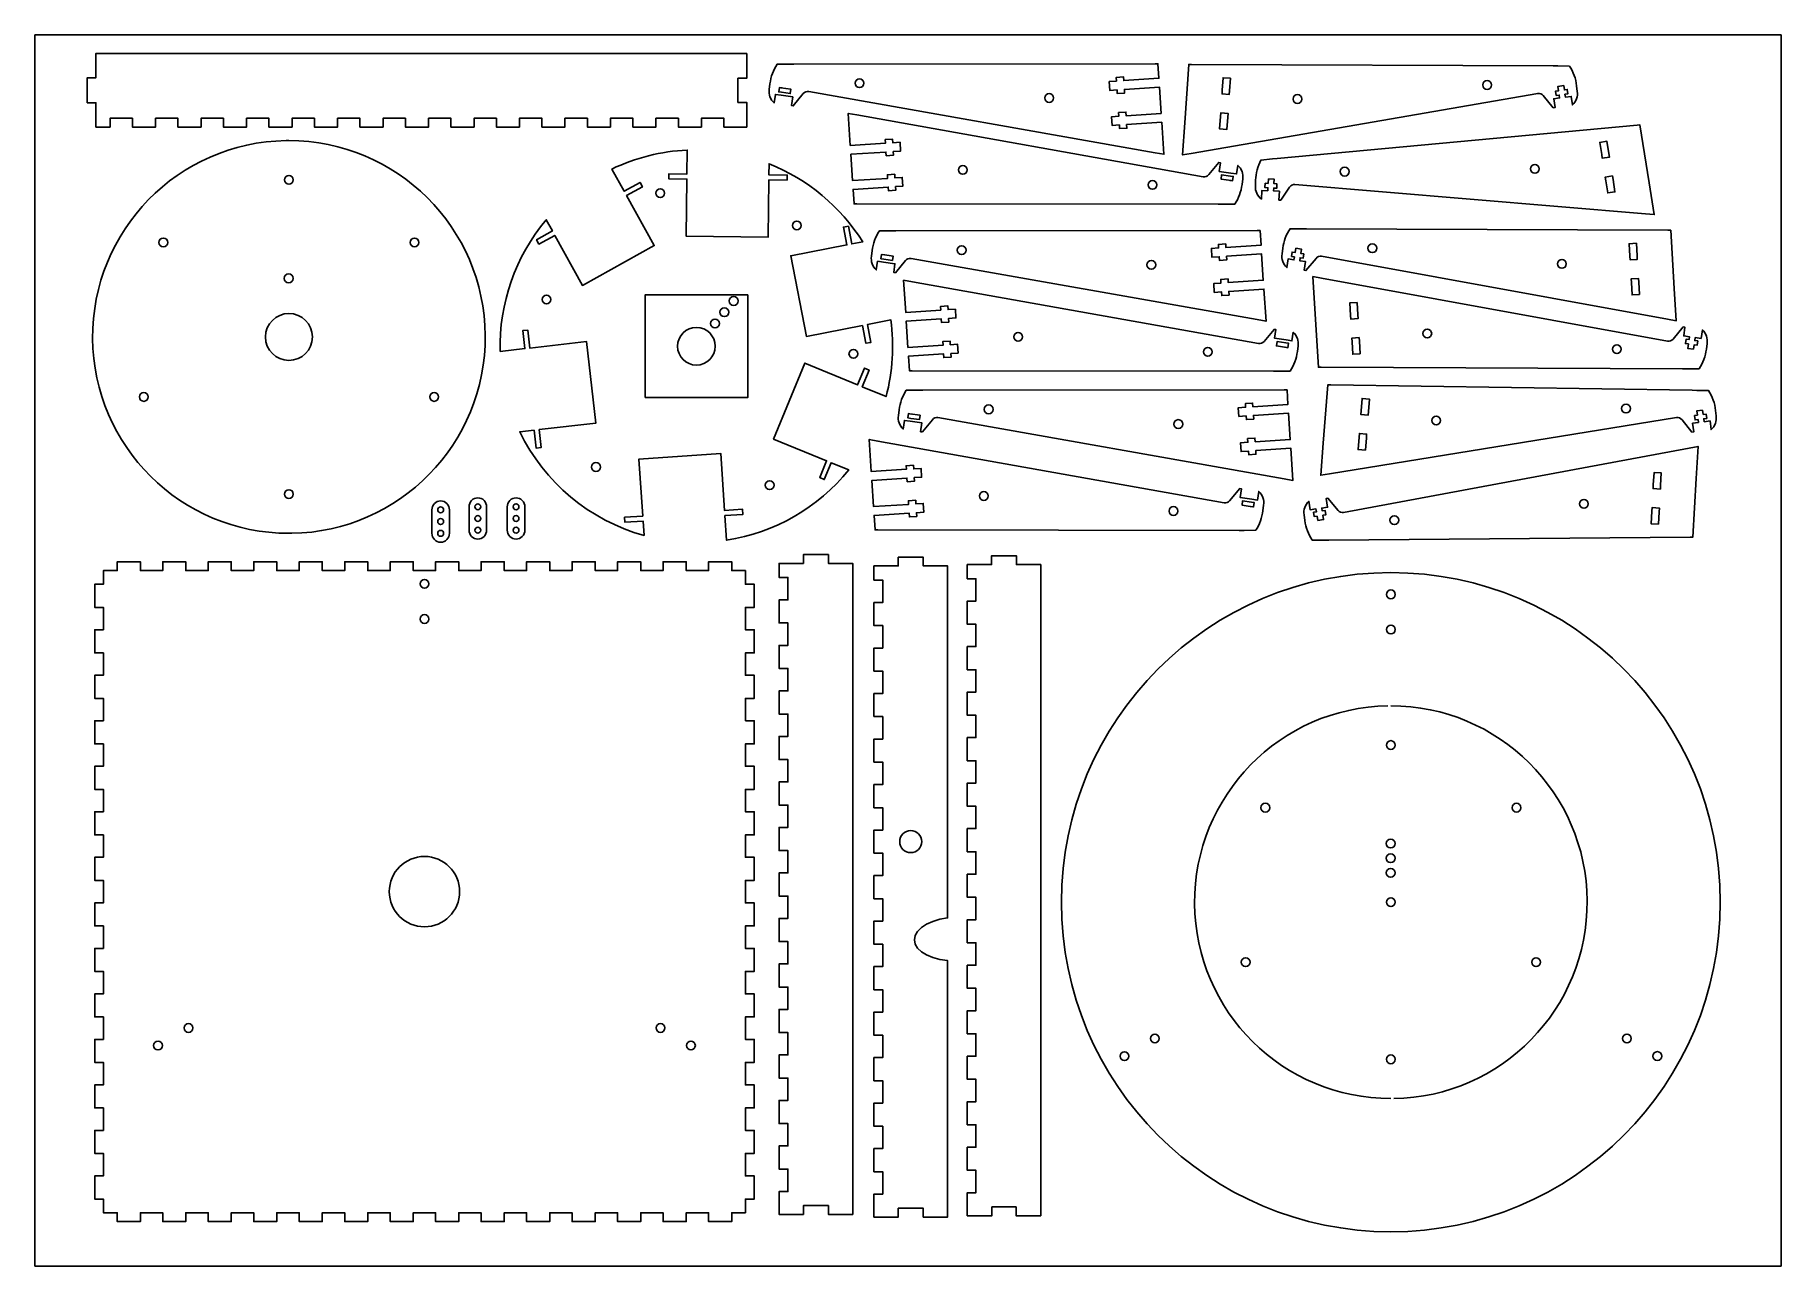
# Model space of a CAD drawing. Extents: x -1 to 595, y 0 to 420.
import ezdxf

# ---------------------------------------------------------------- set-up
doc = ezdxf.new("R2010")
doc.units = 0
doc.layers.get('0').update_dxf_attribs({"linetype": 'CONTINUOUS'})
for name, color, linetype in [('FIRSTCUT', 1, 'CONTINUOUS'), ('MARKERS', 2, 'CONTINUOUS'), ('SECONDCUT', 5, 'CONTINUOUS'), ('TEMP', 4, 'CONTINUOUS')]:
    doc.layers.add(name, color=color, linetype=linetype)

msp = doc.modelspace()

# ---------------------------------------------------------------- linework, layer by layer
at = {"color": 1}
for centre in [(137.92, 258.43), (150.61, 259.49), (150.61, 255.49), (163.66, 259.49), (163.66, 255.49), (137.92, 254.43), (137.92, 250.43), (150.61, 251.49), (163.66, 251.49)]:
    msp.add_circle(centre, 1, dxfattribs=at)
at = {"layer": 'FIRSTCUT', "color": 1}
for points in [[(404.69, 401.59), (404.98, 405.83), (407.48, 405.65), (407.19, 401.41), (407.1, 400.17), (404.61, 400.34), (404.69, 401.59), (404.61, 400.34)], [(254.52, 402.37), (253.53, 402.51), (253.32, 401.03), (254.3, 400.88), (257.27, 400.45), (257.49, 401.93), (254.02, 402.44)], [(536.66, 380.01), (535.99, 384.2), (533.53, 383.81), (534.19, 379.61), (534.39, 378.38), (536.86, 378.77), (536.66, 380.01), (536.86, 378.77)], [(407.24, 370.83), (408.22, 370.68), (408.44, 372.17), (407.46, 372.31), (404.48, 372.75), (404.27, 371.27), (407.73, 370.76)], [(546.28, 345.14), (546.02, 349.38), (543.52, 349.23), (543.78, 344.99), (543.86, 343.74), (546.35, 343.89), (546.28, 345.14), (546.35, 343.89)], [(289.39, 345.43), (288.4, 345.58), (288.19, 344.09), (289.17, 343.95), (292.14, 343.51), (292.36, 345), (288.89, 345.51)], [(448.99, 315.78), (449.25, 311.54), (451.75, 311.69), (451.49, 315.93), (451.41, 317.18), (448.92, 317.03), (448.99, 315.78), (448.92, 317.03)], [(426.13, 313.9), (427.12, 313.75), (427.33, 315.24), (426.35, 315.38), (423.38, 315.82), (423.16, 314.34), (426.63, 313.82)], [(452.09, 292.2), (452.43, 296.44), (454.93, 296.24), (454.59, 292), (454.49, 290.76), (451.99, 290.96), (452.09, 292.2), (451.99, 290.96)], [(298.58, 291.12), (297.6, 291.27), (297.38, 289.78), (298.36, 289.64), (301.34, 289.2), (301.55, 290.69), (298.09, 291.19)], [(414.4, 259.58), (415.38, 259.44), (415.6, 260.92), (414.62, 261.07), (411.64, 261.51), (411.43, 260.03), (414.89, 259.51)], [(553.8, 257.79), (553.56, 253.55), (551.06, 253.69), (551.3, 257.93), (551.37, 259.18), (553.87, 259.04), (553.8, 257.79), (553.87, 259.04)]]:
    msp.add_lwpolyline(points, dxfattribs=at)
for points in [[(404.07, 392.61), (404.16, 393.85), (406.65, 393.68), (406.57, 392.44), (406.28, 388.2), (403.78, 388.37)], [(538.07, 371.12), (537.87, 372.35), (535.4, 371.96), (535.6, 370.73), (536.26, 366.53), (538.73, 366.92)], [(546.82, 336.16), (546.75, 337.4), (544.25, 337.25), (544.33, 336), (544.58, 331.76), (547.08, 331.91)], [(207.71, 296.75), (207.71, 331.75), (242.71, 331.75), (242.71, 296.75)], [(448.45, 324.77), (448.52, 323.52), (451.02, 323.67), (450.94, 324.92), (450.69, 329.16), (448.19, 329.01)], [(451.38, 283.23), (451.48, 284.48), (453.97, 284.28), (453.87, 283.03), (453.53, 278.8), (451.04, 279)], [(554.3, 266.78), (554.23, 265.53), (551.74, 265.67), (551.81, 266.92), (552.05, 271.16), (554.54, 271.02)]]:
    msp.add_lwpolyline(points, close=True, dxfattribs=at)
at = {"layer": 'FIRSTCUT'}
for points in [[(84.64, 371.02, -1), (87.64, 371.02, -1)], [(41.78, 349.66, -1), (44.78, 349.66, -1)], [(127.5, 349.66, -1), (130.5, 349.66, -1)], [(84.56, 337.41, -1), (87.56, 337.41, -1)], [(78.14, 317.41, -1), (94.14, 317.41, -1)], [(35.09, 296.95, -1), (38.09, 296.95, -1)], [(134.19, 296.95, -1), (137.19, 296.95, -1)], [(84.64, 263.81, -1), (87.64, 263.81, -1)], [(130.9, 233.19, -1), (133.91, 233.19, -1)], [(130.9, 221.19, -1), (133.91, 221.19, -1)], [(302.11, 145.26, 1), (294.61, 145.26, 1)], [(120.4, 128.18, -1), (144.4, 128.18, -1)], [(50.35, 81.67, -1), (53.36, 81.67, -1)], [(211.46, 81.68, -1), (214.46, 81.68, -1)], [(39.96, 75.67, -1), (42.96, 75.67, -1)], [(221.85, 75.69, -1), (224.85, 75.69, -1)]]:
    msp.add_lwpolyline(points, format="xyb", close=True, dxfattribs=at)
at = {"layer": 'FIRSTCUT', "color": 1}
for points in [[(211.37, 366.46, -1), (214.37, 366.46, -1)], [(257.98, 355.47, -1), (260.98, 355.47, -1)], [(172.53, 330.2, -1), (175.53, 330.2, -1)], [(277.29, 311.65, -1), (280.29, 311.65, -1)], [(189.44, 273.04, -1), (192.44, 273.04, -1)], [(248.73, 266.85, -1), (251.73, 266.85, -1)], [(460.74, 229.59, -1), (463.75, 229.59, -1)], [(460.74, 217.59, -1), (463.75, 217.59, -1)], [(460.74, 178.19, -1), (463.74, 178.19, -1)], [(417.88, 156.83, -1), (420.88, 156.83, -1)], [(503.6, 156.83, -1), (506.6, 156.83, -1)], [(460.66, 144.58, -1), (463.66, 144.58, -1)], [(460.66, 139.58, -1), (463.66, 139.58, -1)], [(460.67, 134.58, -1), (463.67, 134.58, -1)], [(460.74, 124.58, -1), (463.74, 124.58, -1)], [(411.19, 104.12, -1), (414.19, 104.12, -1)], [(510.29, 104.12, -1), (513.29, 104.12, -1)], [(380.19, 78.07, -1), (383.19, 78.07, -1)], [(541.29, 78.09, -1), (544.3, 78.09, -1)], [(369.8, 72.07, -1), (372.8, 72.07, -1)], [(460.74, 70.98, -1), (463.74, 70.98, -1)], [(551.69, 72.09, -1), (554.69, 72.09, -1)]]:
    msp.add_lwpolyline(points, format="xyb", close=True, dxfattribs=at)
msp.add_lwpolyline([(461.25, 191.57, 0.992607), (462.24, 57.59)], format="xyb", dxfattribs=at)
for centre in [(280.89, 403.96), (345.62, 398.95), (430.34, 398.58), (495.08, 403.38), (316.14, 374.4), (511.38, 374.75), (380.86, 369.28), (446.46, 373.82), (315.76, 347.03), (455.9, 347.67), (380.49, 342.02), (520.61, 342.34), (335.03, 317.47), (474.66, 318.58), (399.76, 312.35), (539.37, 313.25), (324.95, 292.72), (542.5, 292.98), (389.69, 287.7), (477.7, 288.91), (323.3, 263.16), (388.02, 258.03), (463.43, 254.9), (528.12, 260.48)]:
    msp.add_circle(centre, 1.5, dxfattribs=at)
msp.add_arc((462.24, 124.58), 66.99, 270.84696, 90, dxfattribs=at)
at = {"layer": 'MARKERS'}
for p, q in [((595.41, 420.45), (-0.55, 420.45)), ((-0.55, 0.45), (-0.55, 420.45)), ((595.41, 0.45), (595.41, 420.45)), ((-0.55, 0.45), (595.41, 0.45))]:
    msp.add_line(p, q, dxfattribs=at)
at = {"layer": 'MARKERS', "color": 2}
for points in [[(236.43, 329.69, -1), (239.43, 329.69, -1)], [(230.05, 321.99, -1), (233.05, 321.99, -1)], [(233.24, 325.84, -1), (236.24, 325.84, -1)], [(218.79, 314.25, -1), (231.63, 314.25, -1)]]:
    msp.add_lwpolyline(points, format="xyb", close=True, dxfattribs=at)
at = {"layer": 'SECONDCUT'}
for points in [[(242.4, 414.14), (20.28, 414.14), (20.28, 405.82), (17.28, 405.82), (17.28, 397.33), (20.28, 397.33), (20.28, 389.02), (25.1, 389.02), (25.1, 392.02), (32.75, 392.02), (32.75, 389.02), (40.63, 389.02), (40.63, 392.02), (48.27, 392.02), (48.27, 389.02), (56.16, 389.02), (56.16, 392.02), (63.8, 392.02), (63.8, 389.02), (71.68, 389.02), (71.68, 392.02), (79.32, 392.02), (79.32, 389.02), (87.21, 389.02), (87.21, 392.02), (94.85, 392.02), (94.85, 389.02), (102.73, 389.02), (102.73, 392.02), (110.37, 392.02), (110.37, 389.02), (118.26, 389.02), (118.26, 392.02), (125.9, 392.02), (125.9, 389.02), (133.78, 389.02), (133.78, 392.02), (141.43, 392.02), (141.43, 389.02), (149.31, 389.02), (149.31, 392.02), (156.95, 392.02), (156.95, 389.02), (164.83, 389.02), (164.83, 392.02), (172.48, 392.02), (172.48, 389.02), (180.36, 389.02), (180.36, 392.02), (188, 392.02), (188, 389.02), (195.88, 389.02), (195.88, 392.02), (203.53, 392.02), (203.53, 389.02), (211.41, 389.02), (211.41, 392.02), (219.05, 392.02), (219.05, 389.02), (226.94, 389.02), (226.94, 392.02), (234.58, 392.02), (234.58, 389.02), (242.4, 389.02), (242.4, 397.45), (239.4, 397.45), (239.4, 405.7), (242.4, 405.7)], [(241.96, 186.46), (241.96, 194.11), (244.96, 194.11), (244.96, 201.99), (241.96, 201.99), (241.96, 209.63), (244.96, 209.63), (244.96, 217.51), (241.96, 217.51), (241.96, 225.16), (244.96, 225.16), (244.96, 233.04), (241.96, 233.04), (241.96, 237.74), (237.26, 237.74), (237.26, 240.74), (229.38, 240.74), (229.38, 237.74), (221.73, 237.74), (221.73, 240.74), (213.85, 240.74), (213.85, 237.74), (206.21, 237.74), (206.21, 240.74), (198.33, 240.74), (198.33, 237.74), (190.68, 237.74), (190.68, 240.74), (182.8, 240.74), (182.8, 237.74), (175.16, 237.74), (175.16, 240.74), (167.27, 240.74), (167.27, 237.74), (159.63, 237.74), (159.63, 240.74), (151.75, 240.74), (151.75, 237.74), (144.11, 237.74), (144.11, 240.74), (136.22, 240.74), (136.22, 237.74), (128.58, 237.74), (128.58, 240.74), (120.7, 240.74), (120.7, 237.74), (113.06, 237.74), (113.06, 240.74), (105.17, 240.74), (105.17, 237.74), (97.53, 237.74), (97.53, 240.74), (89.65, 240.74), (89.65, 237.74), (82, 237.74), (82, 240.74), (74.12, 240.74), (74.12, 237.74), (66.48, 237.74), (66.48, 240.74), (58.6, 240.74), (58.6, 237.74), (50.95, 237.74), (50.95, 240.74), (43.07, 240.74), (43.07, 237.74), (35.43, 237.74), (35.43, 240.74), (27.54, 240.74), (27.54, 237.74), (22.84, 237.74), (22.84, 233.04), (19.84, 233.04), (19.84, 225.16), (22.84, 225.16), (22.84, 217.51), (19.84, 217.51), (19.84, 209.63), (22.84, 209.63), (22.84, 201.99), (19.84, 201.99), (19.84, 194.11), (22.84, 194.11), (22.84, 186.46), (19.84, 186.46), (19.84, 178.58), (22.84, 178.58), (22.84, 170.94), (19.84, 170.94), (19.84, 163.05), (22.84, 163.05), (22.84, 155.41), (19.84, 155.41), (19.84, 147.53), (22.84, 147.53), (22.84, 139.89), (19.84, 139.89), (19.84, 132), (22.84, 132), (22.84, 124.36), (19.84, 124.36), (19.84, 116.48), (22.84, 116.48), (22.84, 108.84), (19.84, 108.84), (19.84, 100.95), (22.84, 100.95), (22.84, 93.31), (19.84, 93.31), (19.84, 85.43), (22.84, 85.43), (22.84, 77.78), (19.84, 77.78), (19.84, 69.9), (22.84, 69.9), (22.84, 62.26), (19.84, 62.26), (19.84, 54.38), (22.84, 54.38), (22.84, 46.73), (19.84, 46.73), (19.84, 38.85), (22.84, 38.85), (22.84, 31.21), (19.84, 31.21), (19.84, 23.32), (22.84, 23.32), (22.84, 18.62), (27.54, 18.62), (27.54, 15.62), (35.43, 15.62), (35.43, 18.62), (43.07, 18.62), (43.07, 15.62), (50.95, 15.62), (50.95, 18.62), (58.6, 18.62), (58.6, 15.62), (66.48, 15.62), (66.48, 18.62), (74.12, 18.62), (74.12, 15.62), (82, 15.62), (82, 18.62), (89.65, 18.62), (89.65, 15.62), (97.53, 15.62), (97.53, 18.62), (105.17, 18.62), (105.17, 15.62), (113.06, 15.62), (113.06, 18.62), (120.7, 18.62), (120.7, 15.62), (128.58, 15.62), (128.58, 18.62), (136.22, 18.62), (136.22, 15.62), (144.11, 15.62), (144.11, 18.62), (151.75, 18.62), (151.75, 15.62), (159.63, 15.62), (159.63, 18.62), (167.27, 18.62), (167.27, 15.62), (175.16, 15.62), (175.16, 18.62), (182.8, 18.62), (182.8, 15.62), (190.68, 15.62), (190.68, 18.62), (198.33, 18.62), (198.33, 15.62), (206.21, 15.62), (206.21, 18.62), (213.85, 18.62), (213.85, 15.62), (221.73, 15.62), (221.73, 18.62), (229.38, 18.62), (229.38, 15.62), (237.26, 15.62), (237.26, 18.62), (241.96, 18.62), (241.96, 23.32), (244.96, 23.32), (244.96, 31.21), (241.96, 31.21), (241.96, 38.85), (244.96, 38.85), (244.96, 46.73), (241.96, 46.73), (241.96, 54.38), (244.96, 54.38), (244.96, 62.26), (241.96, 62.26), (241.96, 69.9), (244.96, 69.9), (244.96, 77.78), (241.96, 77.78), (241.96, 85.43), (244.96, 85.43), (244.96, 93.31), (241.96, 93.31), (241.96, 100.95), (244.96, 100.95), (244.96, 108.84), (241.96, 108.84), (241.96, 116.48), (244.96, 116.48), (244.96, 124.36), (241.96, 124.36), (241.96, 132), (244.96, 132), (244.96, 139.89), (241.96, 139.89), (241.96, 147.53), (244.96, 147.53), (244.96, 155.41), (241.96, 155.41), (241.96, 163.05), (244.96, 163.05), (244.96, 170.94), (241.96, 170.94), (241.96, 178.58), (244.96, 178.58), (244.96, 186.46)], [(278.57, 18.06), (278.57, 240.18), (270.26, 240.18), (270.26, 243.18), (261.76, 243.18), (261.76, 240.18), (253.45, 240.18), (253.45, 235.36), (256.45, 235.36), (256.45, 227.71), (253.45, 227.71), (253.45, 219.83), (256.45, 219.83), (256.45, 212.19), (253.45, 212.19), (253.45, 204.31), (256.45, 204.31), (256.45, 196.66), (253.45, 196.66), (253.45, 188.78), (256.45, 188.78), (256.45, 181.14), (253.45, 181.14), (253.45, 173.26), (256.45, 173.26), (256.45, 165.61), (253.45, 165.61), (253.45, 157.73), (256.45, 157.73), (256.45, 150.09), (253.45, 150.09), (253.45, 142.2), (256.45, 142.2), (256.45, 134.56), (253.45, 134.56), (253.45, 126.68), (256.45, 126.68), (256.45, 119.04), (253.45, 119.04), (253.45, 111.15), (256.45, 111.15), (256.45, 103.51), (253.45, 103.51), (253.45, 95.63), (256.45, 95.63), (256.45, 87.98), (253.45, 87.98), (253.45, 80.1), (256.45, 80.1), (256.45, 72.46), (253.45, 72.46), (253.45, 64.58), (256.45, 64.58), (256.45, 56.93), (253.45, 56.93), (253.45, 49.05), (256.45, 49.05), (256.45, 41.41), (253.45, 41.41), (253.45, 33.53), (256.45, 33.53), (256.45, 25.88), (253.45, 25.88), (253.45, 18.06), (261.76, 18.06), (261.76, 21.06), (270.26, 21.06), (270.26, 18.06)], [(285.82, 187.88), (285.82, 195.77), (288.82, 195.77), (288.82, 203.41), (285.82, 203.41), (285.82, 211.29), (288.82, 211.29), (288.82, 218.93), (285.82, 218.93), (285.82, 226.82), (288.82, 226.82), (288.82, 234.46), (285.82, 234.46), (285.82, 239.28), (294.13, 239.28), (294.13, 242.28), (302.63, 242.28), (302.63, 239.28), (310.94, 239.28), (310.94, 119.22), (308.31, 118.76), (305.89, 118.04), (303.77, 117.08), (302.02, 115.92), (300.72, 114.61), (299.92, 113.2), (299.65, 111.75), (299.92, 110.3), (300.72, 108.92), (302.02, 107.66), (303.77, 106.57), (305.89, 105.69), (308.31, 105.05), (310.94, 104.68), (310.94, 17.16), (302.63, 17.16), (302.63, 20.16), (294.13, 20.16), (294.13, 17.16), (285.82, 17.16), (285.82, 24.98), (288.82, 24.98), (288.82, 32.63), (285.82, 32.63), (285.82, 40.51), (288.82, 40.51), (288.82, 48.15), (285.82, 48.15), (285.82, 56.04), (288.82, 56.04), (288.82, 63.68), (285.82, 63.68), (285.82, 71.56), (288.82, 71.56), (288.82, 79.2), (285.82, 79.2), (285.82, 87.09), (288.82, 87.09), (288.82, 94.73), (285.82, 94.73), (285.82, 102.61), (288.82, 102.61), (288.82, 110.26), (285.82, 110.26), (285.82, 118.14), (288.82, 118.14), (288.82, 125.78), (285.82, 125.78), (285.82, 133.66), (288.82, 133.66), (288.82, 141.31), (285.82, 141.31), (285.82, 149.19), (288.82, 149.19), (288.82, 156.83), (285.82, 156.83), (285.82, 164.71), (288.82, 164.71), (288.82, 172.36), (285.82, 172.36), (285.82, 180.24), (288.82, 180.24), (288.82, 187.88)], [(342.75, 17.64), (342.75, 239.76), (334.44, 239.76), (334.44, 242.76), (325.95, 242.76), (325.95, 239.76), (317.63, 239.76), (317.63, 234.94), (320.63, 234.94), (320.63, 227.3), (317.63, 227.3), (317.63, 219.42), (320.63, 219.42), (320.63, 211.77), (317.63, 211.77), (317.63, 203.89), (320.63, 203.89), (320.63, 196.25), (317.63, 196.25), (317.63, 188.36), (320.63, 188.36), (320.63, 180.72), (317.63, 180.72), (317.63, 172.84), (320.63, 172.84), (320.63, 165.2), (317.63, 165.2), (317.63, 157.31), (320.63, 157.31), (320.63, 149.67), (317.63, 149.67), (317.63, 141.79), (320.63, 141.79), (320.63, 134.14), (317.63, 134.14), (317.63, 126.26), (320.63, 126.26), (320.63, 118.62), (317.63, 118.62), (317.63, 110.74), (320.63, 110.74), (320.63, 103.09), (317.63, 103.09), (317.63, 95.21), (320.63, 95.21), (320.63, 87.57), (317.63, 87.57), (317.63, 79.69), (320.63, 79.69), (320.63, 72.04), (317.63, 72.04), (317.63, 64.16), (320.63, 64.16), (320.63, 56.52), (317.63, 56.52), (317.63, 48.63), (320.63, 48.63), (320.63, 40.99), (317.63, 40.99), (317.63, 33.11), (320.63, 33.11), (320.63, 25.47), (317.63, 25.47), (317.63, 17.64), (326.07, 17.64), (326.07, 20.64), (334.32, 20.64), (334.32, 17.64)]]:
    msp.add_lwpolyline(points, close=True, dxfattribs=at)
at = {"layer": 'SECONDCUT', "color": 5}
for points in [[(371.36, 400.62), (371.27, 401.87), (371.36, 400.62), (368.86, 400.46), (368.78, 401.7), (366.28, 401.54), (366.1, 404.53), (368.58, 404.7), (368.5, 405.94), (371, 406.11), (371.08, 404.86), (383.05, 405.65), (382.72, 410.61), (381.75, 410.61), (258.41, 410.53), (256.78, 410.52), (252.79, 410.5, 0.112518), (250.33, 403.81), (250.1, 401.88, 0.258251), (251.75, 397.23), (252.17, 400.17), (254.15, 399.88), (258.11, 399.32), (257.68, 396.35), (258.27, 396.26), (261.7, 400.43, -0.27047), (263.59, 401.13), (381.77, 380.25), (384.75, 379.73), (384.03, 390.68), (372.06, 389.89), (372.14, 388.64), (369.64, 388.48), (369.56, 389.73), (367.07, 389.57), (366.89, 392.56), (369.37, 392.72), (369.29, 393.97), (371.78, 394.13), (371.86, 392.89), (383.83, 393.67), (383.25, 402.65), (371.27, 401.87)], [(290.4, 372.77), (290.48, 371.52), (290.4, 372.77), (292.9, 372.93), (292.98, 371.68), (295.47, 371.84), (295.65, 368.85), (293.17, 368.69), (293.25, 367.44), (290.75, 367.28), (290.67, 368.53), (278.7, 367.76), (279.02, 362.8), (279.99, 362.8), (403.33, 362.67), (404.96, 362.68), (408.95, 362.69, 0.112518), (411.43, 369.38), (411.66, 371.31, 0.258251), (410.01, 375.96), (409.59, 373.02), (407.61, 373.31), (403.65, 373.88), (404.08, 376.85), (403.49, 376.94), (400.06, 372.78, -0.27047), (398.16, 372.08), (280.02, 393.16), (277.04, 393.69), (277.74, 382.74), (289.72, 383.5), (289.64, 384.75), (292.13, 384.91), (292.21, 383.66), (294.71, 383.82), (294.88, 380.82), (292.4, 380.67), (292.48, 379.42), (289.99, 379.26), (289.91, 380.51), (277.93, 379.74), (278.51, 370.76), (290.48, 371.52)], [(406.22, 343.69), (406.14, 344.94), (406.22, 343.69), (403.73, 343.52), (403.65, 344.77), (401.15, 344.61), (400.97, 347.6), (403.45, 347.77), (403.37, 349.01), (405.87, 349.18), (405.95, 347.93), (417.92, 348.72), (417.59, 353.68), (416.62, 353.68), (293.28, 353.6), (291.65, 353.59), (287.66, 353.57, 0.112518), (285.2, 346.87), (284.97, 344.95, 0.258251), (286.62, 340.3), (287.04, 343.23), (289.02, 342.95), (292.98, 342.38), (292.55, 339.42), (293.14, 339.33), (296.57, 343.5, -0.27047), (298.46, 344.2), (416.64, 323.32), (419.62, 322.79), (418.9, 333.74), (406.93, 332.96), (407.01, 331.71), (404.51, 331.55), (404.43, 332.8), (401.94, 332.63), (401.76, 335.63), (404.24, 335.79), (404.15, 337.04), (406.65, 337.2), (406.73, 335.95), (418.7, 336.74), (418.12, 345.72), (406.14, 344.94)], [(309.3, 315.84), (309.38, 314.59), (309.3, 315.84), (311.79, 316), (311.87, 314.75), (314.37, 314.91), (314.54, 311.92), (312.06, 311.76), (312.14, 310.51), (309.65, 310.35), (309.57, 311.6), (297.59, 310.83), (297.91, 305.87), (298.89, 305.87), (422.22, 305.74), (423.86, 305.74), (427.84, 305.76, 0.112518), (430.32, 312.45), (430.55, 314.37, 0.258251), (428.91, 319.03), (428.48, 316.09), (426.5, 316.38), (422.55, 316.95), (422.98, 319.92), (422.39, 320.01), (418.95, 315.84, -0.27047), (417.06, 315.15), (298.92, 336.23), (295.94, 336.76), (296.64, 325.81), (308.61, 326.57), (308.53, 327.82), (311.03, 327.98), (311.11, 326.73), (313.6, 326.89), (313.78, 323.89), (311.3, 323.73), (311.38, 322.49), (308.88, 322.33), (308.8, 323.58), (296.83, 322.81), (297.4, 313.83), (309.38, 314.59)], [(415.42, 289.38), (415.34, 290.62), (415.42, 289.38), (412.93, 289.21), (412.84, 290.46), (410.35, 290.3), (410.17, 293.29), (412.65, 293.45), (412.57, 294.7), (415.06, 294.86), (415.14, 293.62), (427.12, 294.4), (426.79, 299.37), (425.81, 299.37), (302.48, 299.29), (300.84, 299.28), (296.86, 299.25, 0.112518), (294.39, 292.56), (294.17, 290.64, 0.258251), (295.81, 285.99), (296.23, 288.92), (298.22, 288.64), (302.17, 288.07), (301.75, 285.1), (302.34, 285.02), (305.77, 289.19, -0.27047), (307.66, 289.88), (425.83, 269.01), (428.82, 268.48), (428.1, 279.43), (416.12, 278.65), (416.2, 277.4), (413.71, 277.24), (413.63, 278.48), (411.13, 278.32), (410.95, 281.32), (413.43, 281.48), (413.35, 282.73), (415.85, 282.89), (415.93, 281.64), (427.9, 282.43), (427.31, 291.41), (415.34, 290.62)], [(297.56, 261.53), (297.64, 260.28), (297.56, 261.53), (300.06, 261.69), (300.14, 260.44), (302.63, 260.6), (302.8, 257.6), (300.33, 257.45), (300.41, 256.2), (297.91, 256.04), (297.83, 257.29), (285.86, 256.52), (286.18, 251.56), (287.15, 251.56), (410.49, 251.43), (412.12, 251.43), (416.11, 251.45, 0.112518), (418.58, 258.14), (418.81, 260.06, 0.258251), (417.17, 264.71), (416.75, 261.78), (414.77, 262.07), (410.81, 262.64), (411.24, 265.61), (410.65, 265.69), (407.21, 261.53, -0.27047), (405.32, 260.84), (287.18, 281.91), (284.2, 282.44), (284.9, 271.49), (296.88, 272.26), (296.8, 273.5), (299.29, 273.66), (299.37, 272.42), (301.87, 272.57), (302.04, 269.58), (299.56, 269.42), (299.64, 268.17), (297.15, 268.02), (297.07, 269.26), (285.09, 268.5), (285.66, 259.52), (297.64, 260.28)]]:
    msp.add_lwpolyline(points, format="xyb", dxfattribs=at)
for points in [[(521.24, 403.19), (521.45, 401.7), (522.44, 401.84), (522.65, 400.36), (521.66, 400.22), (521.81, 399.22), (523.79, 399.49), (524.2, 396.56, 0.258251), (525.86, 401.2), (525.64, 403.13, 0.112518), (523.2, 409.83), (519.21, 409.87), (517.58, 409.88), (394.24, 410.36), (393.27, 410.37), (391.9, 390.44), (391.14, 379.49), (394.13, 380.01), (512.37, 400.49, -0.27047), (514.26, 399.79), (517.68, 395.61), (518.26, 395.69), (517.85, 398.66), (519.83, 398.94), (519.69, 399.93), (518.69, 399.79), (518.48, 401.28), (519.47, 401.42), (519.26, 402.9)], [(420.43, 371.31), (420.35, 369.82), (419.35, 369.87), (419.27, 368.37), (420.26, 368.32), (420.21, 367.31), (418.21, 367.41), (418.06, 364.45, -0.258251), (415.99, 368.93), (416.04, 370.87, -0.112518), (417.89, 377.76), (421.85, 378.15), (423.48, 378.3), (546.29, 389.67), (547.26, 389.76), (550.39, 370.03), (552.11, 359.19), (549.09, 359.44), (429.5, 369.41, 0.27047), (427.68, 368.55), (424.64, 364.08), (424.05, 364.11), (424.2, 367.11), (422.21, 367.21), (422.26, 368.21), (423.27, 368.16), (423.35, 369.65), (422.34, 369.71), (422.42, 371.2)], [(429.75, 347.69), (429.52, 346.2), (428.54, 346.35), (428.32, 344.87), (429.3, 344.72), (429.14, 343.72), (427.17, 344.02), (426.73, 341.09, -0.258251), (425.11, 345.74), (425.34, 347.67, -0.112518), (427.84, 354.35), (431.83, 354.35), (433.46, 354.35), (556.79, 353.83), (557.77, 353.83), (558.98, 333.89), (559.65, 322.93), (556.67, 323.47), (438.6, 344.92, 0.27047), (436.7, 344.23), (433.25, 340.08), (432.66, 340.17), (433.1, 343.14), (431.12, 343.43), (431.27, 344.42), (432.27, 344.27), (432.49, 345.75), (431.5, 345.9), (431.73, 347.39)], [(565.52, 313.23), (565.75, 314.72), (566.73, 314.57), (566.95, 316.05), (565.97, 316.2), (566.13, 317.2), (568.1, 316.91), (568.54, 319.84, -0.258251), (570.16, 315.18), (569.93, 313.26, -0.112518), (567.43, 306.58), (563.44, 306.57), (561.81, 306.57), (438.48, 307.09), (437.5, 307.09), (436.29, 327.03), (435.62, 337.99), (438.6, 337.45), (556.67, 316, 0.27047), (558.57, 316.69), (562.02, 320.84), (562.61, 320.75), (562.17, 317.78), (564.15, 317.49), (564, 316.5), (563, 316.65), (562.78, 315.17), (563.77, 315.02), (563.54, 313.53)], [(568.65, 292.49), (568.85, 291), (569.83, 291.13), (570.03, 289.64), (569.04, 289.52), (569.18, 288.51), (571.16, 288.77), (571.54, 285.83, 0.258251), (573.26, 290.45), (573.06, 292.38, 0.112518), (570.69, 299.11), (566.7, 299.19), (565.07, 299.22), (441.75, 301.1), (440.77, 301.11), (439.17, 281.2), (438.3, 270.26), (441.29, 270.74), (559.75, 289.9, -0.27047), (561.63, 289.17), (565, 284.95), (565.59, 285.03), (565.21, 288), (567.19, 288.26), (567.06, 289.25), (566.06, 289.12), (565.87, 290.61), (566.86, 290.74), (566.67, 292.23)], [(437.28, 254.78), (437.05, 256.26), (436.06, 256.11), (435.84, 257.59), (436.81, 257.74), (436.66, 258.74), (434.68, 258.44), (434.24, 261.37, 0.258251), (432.63, 256.71), (432.87, 254.78, 0.112518), (435.4, 248.11), (439.38, 248.12), (441.01, 248.13), (564.35, 249.14), (565.32, 249.15), (566.45, 269.09), (567.08, 280.05), (564.1, 279.5), (446.11, 257.58, -0.27047), (444.22, 258.26), (440.75, 262.4), (440.16, 262.31), (440.61, 259.34), (438.64, 259.04), (438.79, 258.05), (439.79, 258.21), (440.02, 256.72), (439.02, 256.57), (439.25, 255.09)]]:
    msp.add_lwpolyline(points, format="xyb", close=True, dxfattribs=at)
at = {"layer": 'SECONDCUT'}
for points in [[(87.13, 250.43, 0.992636), (86.14, 384.4), (85.15, 384.4, 0.992607), (86.14, 250.42)], [(574.68, 124.58, 1), (349.8, 124.58, 1)]]:
    msp.add_lwpolyline(points, format="xyb", close=True, dxfattribs=at)
at = {"layer": 'SECONDCUT', "color": 5}
for points in [[(147.61, 251.49), (147.67, 250.89), (147.84, 250.32), (148.12, 249.8), (148.49, 249.34), (148.95, 248.96), (149.47, 248.68), (150.03, 248.51), (150.61, 248.45), (151.2, 248.51), (151.76, 248.68), (152.28, 248.96), (152.73, 249.34), (153.11, 249.8), (153.39, 250.32), (153.56, 250.89), (153.61, 251.49), (153.61, 255.49), (153.61, 259.49), (153.56, 260.08), (153.39, 260.65), (153.11, 261.18), (152.73, 261.64), (152.28, 262.02), (151.76, 262.3), (151.2, 262.47), (150.61, 262.53), (150.03, 262.47), (149.47, 262.3), (148.95, 262.02), (148.49, 261.64), (148.12, 261.18), (147.84, 260.65), (147.67, 260.08), (147.61, 259.49), (147.61, 255.49)], [(160.66, 251.49), (160.72, 250.89), (160.89, 250.32), (161.16, 249.8), (161.54, 249.34), (161.99, 248.96), (162.51, 248.68), (163.07, 248.51), (163.66, 248.45), (164.24, 248.51), (164.81, 248.68), (165.32, 248.96), (165.78, 249.34), (166.15, 249.8), (166.43, 250.32), (166.6, 250.89), (166.66, 251.49), (166.66, 255.49), (166.66, 259.49), (166.6, 260.08), (166.43, 260.65), (166.15, 261.18), (165.78, 261.64), (165.32, 262.02), (164.81, 262.3), (164.24, 262.47), (163.66, 262.53), (163.07, 262.47), (162.51, 262.3), (161.99, 262.02), (161.54, 261.64), (161.16, 261.18), (160.89, 260.65), (160.72, 260.08), (160.66, 259.49), (160.66, 255.49)], [(134.92, 250.43), (134.98, 249.84), (135.15, 249.27), (135.43, 248.74), (135.8, 248.28), (136.25, 247.9), (136.77, 247.62), (137.34, 247.45), (137.92, 247.39), (138.51, 247.45), (139.07, 247.62), (139.59, 247.9), (140.04, 248.28), (140.42, 248.74), (140.69, 249.27), (140.86, 249.84), (140.92, 250.43), (140.92, 254.43), (140.92, 258.43), (140.86, 259.02), (140.69, 259.59), (140.42, 260.12), (140.04, 260.58), (139.59, 260.96), (139.07, 261.24), (138.51, 261.41), (137.92, 261.47), (137.34, 261.41), (136.77, 261.24), (136.25, 260.96), (135.8, 260.58), (135.43, 260.12), (135.15, 259.59), (134.98, 259.02), (134.92, 258.43), (134.92, 254.43)]]:
    msp.add_lwpolyline(points, close=True, dxfattribs=at)
at = {"layer": 'TEMP', "color": 5}
msp.add_lwpolyline([(171.49, 285.81), (172.19, 279.67), (170.48, 279.48), (169.8, 285.61), (164.92, 285.06, 0.21571), (207.34, 249.69), (207.01, 254.61), (200.8, 254.19), (200.72, 255.89), (206.89, 256.31), (205.57, 275.77), (233.51, 277.67), (234.83, 258.19), (240.98, 258.61), (241.09, 256.89), (234.94, 256.49), (235.52, 248.06, 0.18572), (277.22, 272.04), (271.2, 274.51), (268.85, 268.76), (267.29, 269.44), (269.62, 275.16), (251.56, 282.58), (262.2, 308.48), (280.24, 301.07), (282.58, 306.78), (284.17, 306.13), (281.82, 300.42), (289.96, 297.08, 0.098661), (291.6, 323.21), (283.56, 321.65), (284.75, 315.55), (283.07, 315.26), (281.89, 321.32), (262.76, 317.61), (257.42, 345.1), (276.57, 348.81), (275.39, 354.87), (277.08, 355.2), (278.24, 349.14), (281.96, 349.86, 0.159077), (250.02, 376.48), (249.98, 372.69), (256.19, 372.63), (256.14, 370.92), (249.96, 370.98), (249.75, 351.49), (221.75, 351.79), (221.96, 371.29), (215.79, 371.36), (215.81, 373.08), (221.98, 373), (222.07, 381.17, 0.099926), (196.36, 374.71), (200.56, 367.12), (205.99, 370.13), (206.79, 368.62), (201.38, 365.62), (210.82, 348.56), (186.31, 335.01), (176.88, 352.08), (171.48, 349.09), (170.65, 350.6), (176.05, 353.57), (173.94, 357.38, 0.183477), (158.24, 312.48), (166.66, 313.44), (165.95, 319.61), (167.65, 319.77), (168.35, 313.63), (187.73, 315.83), (190.89, 288.01), (171.51, 285.81)], format="xyb", dxfattribs=at)

doc.saveas('drawing.dxf')
